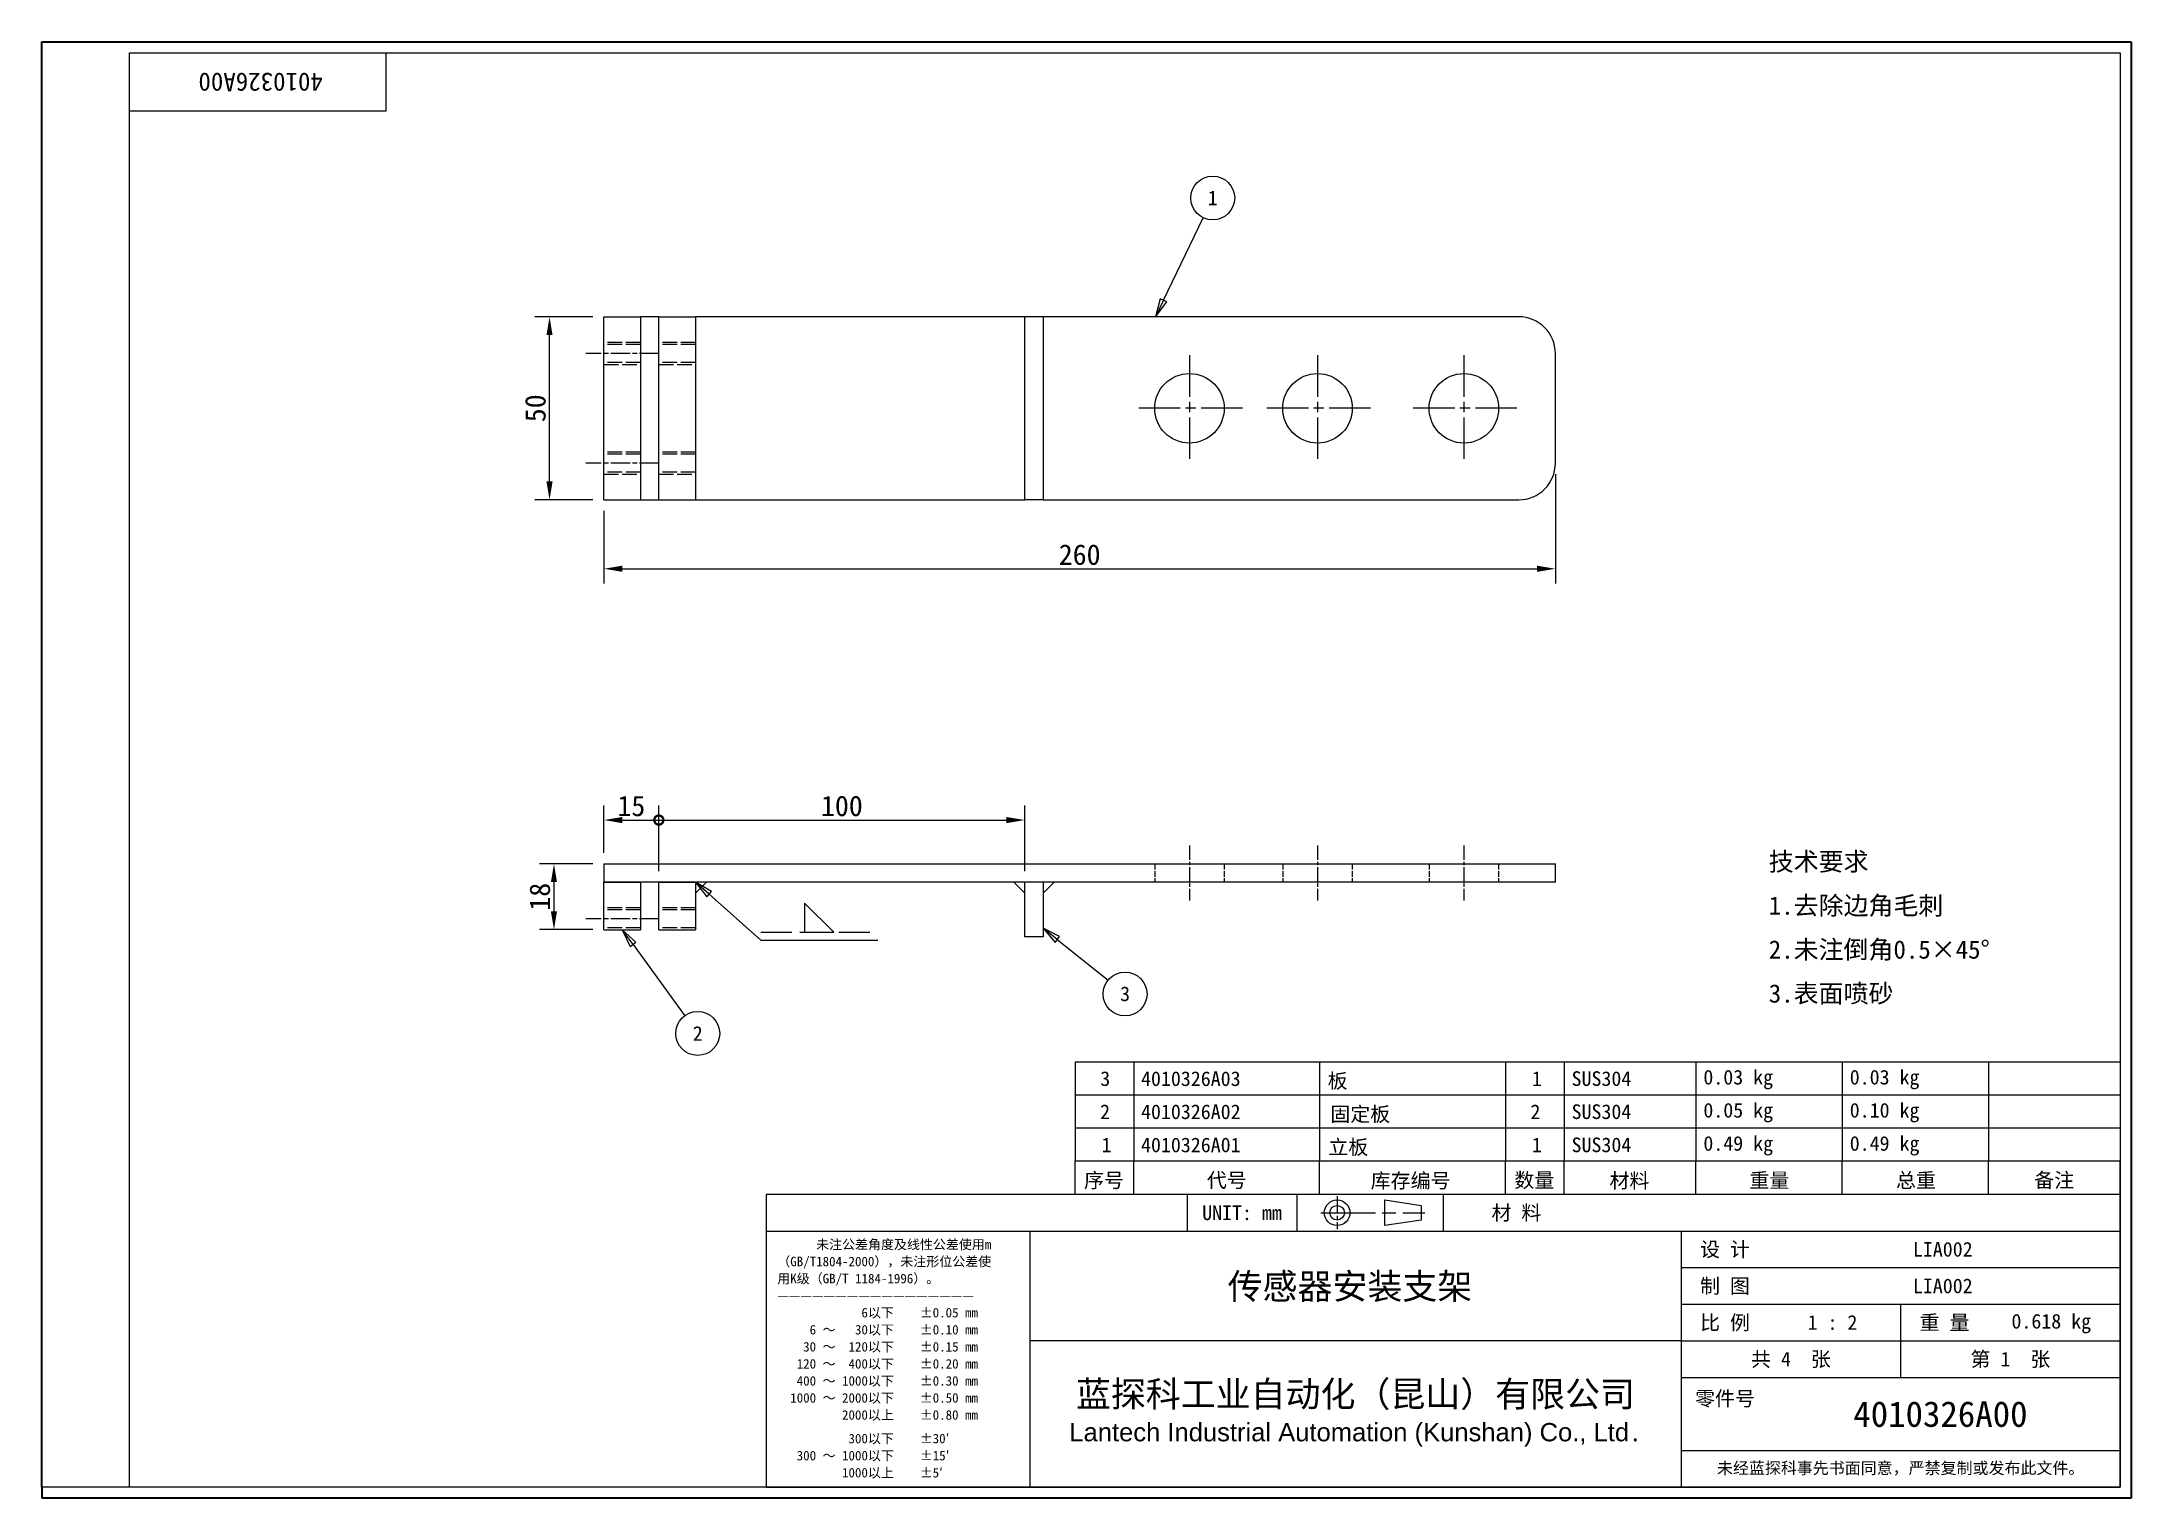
# Model space of a CAD drawing. Header units: millimetres. Extents: x 12 to 583, y 11 to 409.
import ezdxf
from ezdxf.enums import TextEntityAlignment as Align

# ---------------------------------------------------------------- set-up
doc = ezdxf.new("R2010")
doc.units = ezdxf.units.MM
doc.header["$LTSCALE"] = 2
doc.linetypes.add('CHAIN', pattern=[0.3543, 0.2362, -0.0295, 0.0591, -0.0295])
doc.linetypes.add('DASHED', pattern=[0.2067, 0.1654, -0.0413])
for name, color, linetype, lineweight in [('1', 7, 'Continuous', 18), ('可见 (ISO)', 7, 'Continuous', 25), ('图框 (ISO)', 7, 'Continuous', 35), ('标题 (ISO)', 7, 'Continuous', 25)]:
    doc.layers.add(name, color=color, linetype=linetype, lineweight=lineweight)
for name, color, linetype, lineweight, true_color in [('中心标记 (ISO)', 1, 'CHAIN', 18, 0xff0000), ('中心线 (ISO)', 1, 'CHAIN', 18, 0xff0000), ('尺寸 (ISO)', 7, 'Continuous', 18, 0x008000), ('符号 (ISO)', 7, 'Continuous', 18, 0x008000), ('隐藏 (ISO)', 5, 'DASHED', 18, 0x0000ff)]:
    doc.layers.add(name, color=color, linetype=linetype, lineweight=lineweight, true_color=true_color)
doc.styles.add('文本样式164', font='SimSun.ttf')
doc.styles.add('文本样式165', font='SimSun.ttf')
doc.styles.add('文本样式74', font='SimSun.ttf')
doc.styles.add('最新国标', font='simfang.ttf')
doc.styles.add('注释文本 (ISO)', font='simfang.ttf')
doc.dimstyles.new('默认 (GB)', dxfattribs={"dimscale": 2, "dimtxt": 2.8, "dimasz": 2.5, "dimexe": 2, "dimexo": 1.5, "dimgap": 0.5, "dimtad": 1, "dimtoh": 1, "dimdsep": 46, "dimtxsty": '最新国标', "dimcen": 0.09, "dimdle": 10, "dimclrd": 256, "dimclre": 256, "dimclrt": 256, "dimaunit": 1, "dimadec": 3, "dimazin": 2, "dimtfac": 0.535714, "dimtmove": 0, "dimatfit": 3, "dimfxl": 0, "dimtolj": 1, "dimtzin": 0, "dimlwd": -1, "dimlwe": -1, "dimarcsym": 0})

# ---------------------------------------------------------------- blocks, each defined once
blk = doc.blocks.new('图框 最新国标')
at = {"layer": '图框 (ISO)'}
for p, q in [((6, 7), (6, 204.5)), ((6, 204.5), (291.5, 204.5)), ((291.5, 204.5), (291.5, 5.5)), ((6, 7), (6, 5.5)), ((6, 7), (6, 5.5)), ((291.5, 5.5), (6, 5.5))]:
    blk.add_line(p, q, dxfattribs=at)
at = {"layer": '图框 (ISO)', "color": 7, "linetype": 'Continuous', "lineweight": 25}
for p, q in [((18, 203), (290, 203)), ((18, 7), (18, 203)), ((18, 203), (290, 203)), ((53, 203), (53, 195)), ((290, 203), (290, 7)), ((290, 203), (290, 7)), ((53, 195), (18, 195)), ((290, 7), (6, 7)), ((290, 7), (18, 7))]:
    blk.add_line(p, q, dxfattribs=at)
at = {"layer": '图框 (ISO)', "style": '文本样式74'}
blk.add_attdef('零件代号_001', (44.41, 200.25), '', height=2.5, rotation=180, dxfattribs=at)
blk = doc.blocks.new('标题栏 最新国标')
at = {"layer": '标题 (ISO)'}
for p, q in [((381.98, -183.84), (196.98, -183.84)), ((196.98, -183.84), (196.98, -223.84)), ((254.48, -183.84), (254.48, -188.84)), ((269.48, -183.84), (269.48, -188.84)), ((281.48, -188.09), (281.48, -184.59)), ((281.48, -184.59), (286.48, -185.34)), ((286.48, -185.34), (286.48, -187.34)), ((289.48, -183.84), (289.48, -188.84)), ((381.98, -223.84), (381.98, -183.84)), ((383.48, -183.84), (383.48, -225.34)), ((286.48, -187.34), (281.48, -188.09)), ((196.98, -188.84), (381.98, -188.84)), ((232.98, -188.84), (232.98, -223.84)), ((321.98, -188.84), (321.98, -223.84)), ((321.98, -193.84), (381.98, -193.84)), ((321.98, -198.84), (381.98, -198.84)), ((351.98, -198.84), (351.98, -208.84)), ((321.98, -203.84), (232.98, -203.84)), ((321.98, -203.84), (381.98, -203.84)), ((321.98, -208.84), (381.98, -208.84)), ((321.98, -218.84), (381.98, -218.84)), ((196.98, -223.84), (381.98, -223.84)), ((383.48, -225.34), (196.98, -225.34))]:
    blk.add_line(p, q, dxfattribs=at)
at = {"layer": '标题 (ISO)', "linetype": 'CHAIN', "ltscale": 5.000333}
blk.add_line((274.98, -184.09), (274.98, -188.59), dxfattribs=at)
at = {"layer": '标题 (ISO)', "linetype": 'CHAIN', "ltscale": 15.834605}
blk.add_line((272.73, -186.34), (286.98, -186.34), dxfattribs=at)
at = {"layer": '标题 (ISO)'}
for radius in [1.75, 1]:
    blk.add_circle((274.98, -186.34), radius, dxfattribs=at)
at = {"layer": '1', "style": '文本样式164'}
for s, p in [('UNIT: mm', (261.98, -186.34)), ('材 料', (299.48, -186.34)), ('设 计', (327.98, -191.34)), ('制 图', (327.98, -196.34)), ('比 例', (327.98, -201.34)), ('重 量', (357.98, -201.34)), ('共 4  张', (336.98, -206.34)), ('第 1  张', (366.98, -206.34))]:
    blk.add_text(s, height=2, dxfattribs=at).set_placement(p, align=Align.MIDDLE_CENTER)
at = {"layer": '标题 (ISO)', "char_height": 2, "style": '注释文本 (ISO)'}
for s, insert, attachment_point, line_spacing_factor in [('{\\fSimSun|b0|i0|c134|p2;\\H0.65x;      未注公差角度及线性公差使用m\\P（GB/T1804-2000），未注形位公差使\\P用K级（GB/T 1184-1996）。\\P—————————————————\\P             6以下    ±0.05 mm\\P     6 ～   30以下    ±0.10 mm\\P    30 ～  120以下    ±0.15 mm\\P   120 ～  400以下    ±0.20 mm\\P   400 ～ 1000以下    ±0.30 mm\\P  1000 ～ 2000以下    ±0.50 mm\\P          2000以上    ±0.80 mm\\P\\H0.38462x;\\P\\H2.6x;           300以下    ±30′\\P   300 ～ 1000以下    ±15′\\P          1000以上    ±5′}', (198.48, -206.34), 4, 1.075116), ('{\\fMicrosoft YaHei|b0|i0|c134|p34;\\H1.75x;蓝探科工业自动化（昆山）有限公司\\P\\fArial|b0|i0|c0|p34;\\H0.71429x;Lantech Industrial Automation (Kunshan) Co., Ltd\\fFangSong|b0|i0|c134|p49;.\\H1.15195x; }', (277.48, -213.84), 5, 0.978695)]:
    blk.add_mtext(s, dxfattribs=dict(at, insert=insert, attachment_point=attachment_point, line_spacing_factor=line_spacing_factor))
at = {"layer": '标题 (ISO)', "attachment_point": 5, "style": '注释文本 (ISO)'}
for s, insert, char_height in [('\\fFangSong|b0|i0;零件号', (327.98, -211.84), 2), ('\\fSimSun|b0|i0;{\\H1.6000;未经蓝探科事先书面同意，严禁复制或发布此文件。}', (351.98, -221.34), 1.6)]:
    blk.add_mtext(s, dxfattribs=dict(at, insert=insert, char_height=char_height))
at = {"layer": '标题 (ISO)', "style": '注释文本 (ISO)'}
blk.add_attdef('材料', text='', height=2, dxfattribs=at).set_placement((324.48, -186.34), align=Align.MIDDLE_CENTER)
at = {"layer": '标题 (ISO)'}
for tag, p, height, style in [('设计人_001', (353.65, -192.33), 2, '注释文本 (ISO)'), ('库存编号_001', (260.02, -198.14), 3.5, '文本样式165'), ('设计人_001', (353.65, -197.33), 2, '注释文本 (ISO)'), ('视图比例_001', (339.26, -202.33), 2, '注释文本 (ISO)'), ('质量\\P3;_001', (367.12, -202.16), 2, '注释文本 (ISO)'), ('零件代号_001', (345.51, -215.59), 3.5, '文本样式165')]:
    blk.add_attdef(tag, p, '', height=height, dxfattribs=dict(at, style=style))
blk = doc.blocks.new('*D5')
at = {"layer": 'Defpoints', "color": 0, "transparency": 16777216}
for p in [(425.63, 293.85), (165.63, 283.85), (425.63, 264.99)]:
    blk.add_point(p, dxfattribs=at)
at = {"layer": '尺寸 (ISO)', "color": 116, "true_color": 0x00803f, "transparency": 16777216}
for p, q in [((425.63, 290.85), (425.63, 260.99)), ((165.63, 280.85), (165.63, 260.99)), ((170.63, 264.99), (420.63, 264.99))]:
    blk.add_line(p, q, dxfattribs=at)
for points in [[(170.63, 265.83), (170.63, 264.16), (165.63, 264.99)], [(420.63, 265.83), (420.63, 264.16), (425.63, 264.99)]]:
    blk.add_solid(points, dxfattribs=at)
at = {"layer": '尺寸 (ISO)', "transparency": 16777216, "insert": (295.63, 268.82), "char_height": 5.6, "attachment_point": 5, "style": '最新国标'}
blk.add_mtext('\\A1;260', dxfattribs=at)
blk = doc.blocks.new('*D6')
at = {"layer": 'Defpoints', "color": 0, "transparency": 16777216}
for p in [(150.76, 333.85), (165.63, 333.85), (165.63, 283.85)]:
    blk.add_point(p, dxfattribs=at)
at = {"layer": '尺寸 (ISO)', "color": 116, "true_color": 0x00803f, "transparency": 16777216}
for p, q in [((162.63, 333.85), (146.76, 333.85)), ((150.76, 288.85), (150.76, 328.85)), ((162.63, 283.85), (146.76, 283.85))]:
    blk.add_line(p, q, dxfattribs=at)
for points in [[(149.92, 328.85), (151.59, 328.85), (150.76, 333.85)], [(149.92, 288.85), (151.59, 288.85), (150.76, 283.85)]]:
    blk.add_solid(points, dxfattribs=at)
at = {"layer": '尺寸 (ISO)', "transparency": 16777216, "insert": (146.92, 308.85), "char_height": 5.6, "attachment_point": 5, "rotation": 90, "style": '最新国标'}
blk.add_mtext('\\A1;50', dxfattribs=at)
blk = doc.blocks.new('_DotSmall')
at = {"color": 0, "linetype": 'ByBlock', "const_width": 0.5}
blk.add_lwpolyline([(-0.0625, 0, 1), (0.0625, 0, 1)], format="xyb", close=True, dxfattribs=at)
blk = doc.blocks.new('*D7')
at = {"layer": 'Defpoints', "color": 0, "transparency": 16777216}
for p in [(180.63, 196.32), (165.63, 184.37), (180.63, 179.37)]:
    blk.add_point(p, dxfattribs=at)
at = {"layer": '尺寸 (ISO)', "color": 116, "true_color": 0x00803f, "transparency": 16777216}
for p, q in [((165.63, 187.37), (165.63, 200.32)), ((180.63, 182.37), (180.63, 200.32)), ((170.63, 196.32), (180.63, 196.32))]:
    blk.add_line(p, q, dxfattribs=at)
blk.add_solid([(170.63, 197.15), (170.63, 195.48), (165.63, 196.32)], dxfattribs=at)
at = {"layer": '尺寸 (ISO)', "color": 116, "true_color": 0x00803f, "transparency": 16777216, "xscale": 5, "yscale": 5, "zscale": 5}
blk.add_blockref('_DotSmall', (180.63, 196.32), dxfattribs=at)
at = {"layer": '尺寸 (ISO)', "transparency": 16777216, "insert": (173.11, 200.15), "char_height": 5.6, "attachment_point": 5, "style": '最新国标'}
blk.add_mtext('\\A1;15', dxfattribs=at)
blk = doc.blocks.new('*D9')
at = {"layer": 'Defpoints', "color": 0, "transparency": 16777216}
for p in [(280.63, 196.32), (180.63, 179.37), (280.63, 179.37)]:
    blk.add_point(p, dxfattribs=at)
at = {"layer": '尺寸 (ISO)', "color": 116, "true_color": 0x00803f, "transparency": 16777216}
for p, q in [((180.63, 182.37), (180.63, 200.32)), ((280.63, 182.37), (280.63, 200.32)), ((180.63, 196.32), (275.63, 196.32))]:
    blk.add_line(p, q, dxfattribs=at)
blk.add_solid([(275.63, 197.15), (275.63, 195.48), (280.63, 196.32)], dxfattribs=at)
at = {"layer": '尺寸 (ISO)', "color": 116, "true_color": 0x00803f, "transparency": 16777216, "xscale": 5, "yscale": 5, "zscale": 5, "rotation": 180}
blk.add_blockref('_DotSmall', (180.63, 196.32), dxfattribs=at)
at = {"layer": '尺寸 (ISO)', "transparency": 16777216, "insert": (230.65, 200.15), "char_height": 5.6, "attachment_point": 5, "style": '最新国标'}
blk.add_mtext('\\A1;100', dxfattribs=at)
blk = doc.blocks.new('*D10')
at = {"layer": 'Defpoints', "color": 0, "transparency": 16777216}
for p in [(165.63, 184.37), (151.97, 166.37), (165.63, 166.37)]:
    blk.add_point(p, dxfattribs=at)
at = {"layer": '尺寸 (ISO)', "color": 116, "true_color": 0x00803f, "transparency": 16777216}
for p, q in [((162.63, 184.37), (147.97, 184.37)), ((151.97, 179.37), (151.97, 171.37)), ((162.63, 166.37), (147.97, 166.37))]:
    blk.add_line(p, q, dxfattribs=at)
for points in [[(151.13, 179.37), (152.8, 179.37), (151.97, 184.37)], [(151.13, 171.37), (152.8, 171.37), (151.97, 166.37)]]:
    blk.add_solid(points, dxfattribs=at)
at = {"layer": '尺寸 (ISO)', "transparency": 16777216, "insert": (148.13, 175.37), "char_height": 5.6, "attachment_point": 5, "rotation": 90, "style": '最新国标'}
blk.add_mtext('\\A1;18', dxfattribs=at)
blk = doc.blocks.new('末端处理方式1')
at = {"layer": '符号 (ISO)'}
for p, q in [((140.32, 89.68), (138.82, 89.68)), ((138.82, 89.68), (140.32, 88.18)), ((140.32, 88.18), (140.32, 89.68))]:
    blk.add_line(p, q, dxfattribs=at)
at = {"layer": '符号 (ISO)', "flags": 128}
blk.add_lwpolyline([(140.32, 88.18), (140.32, 89.68), (138.82, 89.68), (140.32, 88.18)], dxfattribs=at)
at = {"layer": '符号 (ISO)'}
blk.add_solid([(140.32, 88.18), (140.32, 89.68), (138.82, 89.68), (140.32, 88.18)], dxfattribs=at)
blk = doc.blocks.new('末端处理方式2')
at = {"layer": '符号 (ISO)'}
for p, q in [((142.82, 89.68), (142.82, 88.18)), ((142.82, 88.18), (144.32, 89.68)), ((144.32, 89.68), (142.82, 89.68))]:
    blk.add_line(p, q, dxfattribs=at)
at = {"layer": '符号 (ISO)', "flags": 128}
blk.add_lwpolyline([(144.32, 89.68), (142.82, 89.68), (142.82, 88.18), (144.32, 89.68)], dxfattribs=at)
at = {"layer": '符号 (ISO)'}
blk.add_solid([(144.32, 89.68), (142.82, 89.68), (142.82, 88.18), (144.32, 89.68)], dxfattribs=at)
blk = doc.blocks.new('末端处理方式3')
at = {"layer": '符号 (ISO)'}
for p, q in [((95.32, 89.68), (95.32, 88.18)), ((95.32, 88.18), (96.82, 89.68)), ((96.82, 89.68), (95.32, 89.68))]:
    blk.add_line(p, q, dxfattribs=at)
at = {"layer": '符号 (ISO)', "flags": 128}
blk.add_lwpolyline([(96.82, 89.68), (95.32, 89.68), (95.32, 88.18), (96.82, 89.68)], dxfattribs=at)
at = {"layer": '符号 (ISO)'}
blk.add_solid([(96.82, 89.68), (95.32, 89.68), (95.32, 88.18), (96.82, 89.68)], dxfattribs=at)
blk = doc.blocks.new('焊接符号标识符1')
at = {"layer": '符号 (ISO)'}
for p, q in [((97.19, 88.02), (95.32, 89.68)), ((97.52, 88.4), (95.32, 89.68)), ((95.32, 89.68), (96.85, 87.65)), ((96.85, 87.65), (97.52, 88.4)), ((97.19, 88.02), (104.23, 81.77)), ((114.23, 82.82), (110.23, 86.82)), ((110.23, 86.82), (110.23, 82.82)), ((110.23, 82.82), (114.23, 82.82)), ((104.23, 81.77), (120.23, 81.77))]:
    blk.add_line(p, q, dxfattribs=at)
at = {"layer": '符号 (ISO)', "linetype": 'DASHED', "ltscale": 12.901145}
blk.add_line((104.23, 82.82), (120.23, 82.82), dxfattribs=at)
at = {"layer": '符号 (ISO)', "flags": 128}
blk.add_lwpolyline([(97.52, 88.4), (95.32, 89.68), (96.85, 87.65), (97.52, 88.4)], dxfattribs=at)
at = {"layer": '符号 (ISO)'}
blk.add_solid([(97.52, 88.4), (95.32, 89.68), (96.85, 87.65), (97.52, 88.4)], dxfattribs=at)
blk = doc.blocks.new('明细栏')
at = {"layer": '符号 (ISO)'}
for p, q in [((290, 65.1), (147.2, 65.1)), ((147.2, 65.1), (147.2, 51.53)), ((155.2, 65.1), (155.2, 51.53)), ((180.6, 65.1), (180.6, 51.53)), ((206, 65.1), (206, 51.53)), ((214, 65.1), (214, 51.53)), ((232, 65.1), (232, 51.53)), ((252, 65.1), (252, 51.53)), ((272, 65.1), (272, 51.53)), ((290, 65.1), (290, 51.53)), ((290, 60.58), (147.2, 60.58)), ((290, 56.05), (147.2, 56.05)), ((290, 51.53), (147.2, 51.53)), ((147.2, 47), (147.2, 51.53)), ((155.2, 47), (155.2, 51.53)), ((180.6, 47), (180.6, 51.53)), ((206, 47), (206, 51.53)), ((214, 47), (214, 51.53)), ((232, 47), (232, 51.53)), ((252, 47), (252, 51.53)), ((272, 47), (272, 51.53)), ((290, 47), (290, 51.53)), ((290, 47), (147.2, 47))]:
    blk.add_line(p, q, dxfattribs=at)
at = {"layer": '符号 (ISO)', "char_height": 2, "attachment_point": 7, "style": '注释文本 (ISO)'}
for s, insert in [('3', (150.63, 61.8)), ('4010326A03', (156.2, 61.79)), ('板', (181.7, 61.3)), ('1', (209.61, 61.82)), ('SUS304', (215.03, 61.8)), ('0.03 kg', (233.04, 61.37)), ('0.03 kg', (253.04, 61.37)), ('2', (150.61, 57.3)), ('4010326A02', (156.2, 57.27)), ('固定板', (182.06, 56.75)), ('2', (209.41, 57.3)), ('SUS304', (215.03, 57.28)), ('0.05 kg', (233.04, 56.85)), ('0.10 kg', (253.04, 56.85)), ('1', (150.81, 52.77)), ('4010326A01', (156.2, 52.74)), ('立板', (181.79, 52.25)), ('1', (209.61, 52.77)), ('SUS304', (215.03, 52.75)), ('0.49 kg', (233.04, 52.32)), ('0.49 kg', (253.04, 52.32)), ('序号', (148.42, 47.71)), ('代号', (165.19, 47.73)), ('库存编号', (187.58, 47.66)), ('数量', (207.21, 47.72)), ('材料', (220.21, 47.68)), ('重量', (239.33, 47.78)), ('总重', (259.36, 47.75)), ('备注', (278.25, 47.74))]:
    blk.add_mtext(s, dxfattribs=dict(at, insert=insert))
blk = doc.blocks.new('引出序号1')
at = {"layer": '符号 (ISO)'}
for p, q in [((159.26, 169.18), (164.7, 180.46)), ((158.81, 169.39), (158.17, 166.92)), ((159.26, 169.18), (158.17, 166.92)), ((158.17, 166.92), (159.71, 168.96)), ((159.71, 168.96), (158.81, 169.39))]:
    blk.add_line(p, q, dxfattribs=at)
at = {"layer": '符号 (ISO)', "flags": 128}
blk.add_lwpolyline([(158.81, 169.39), (158.17, 166.92), (159.71, 168.96), (158.81, 169.39)], dxfattribs=at)
at = {"layer": '符号 (ISO)'}
blk.add_circle((166, 183.16), 3, dxfattribs=at)
blk.add_solid([(158.81, 169.39), (158.17, 166.92), (159.71, 168.96), (158.81, 169.39)], dxfattribs=at)
at = {"layer": '符号 (ISO)', "insert": (166, 183.16), "char_height": 2, "attachment_point": 5, "style": '注释文本 (ISO)'}
blk.add_mtext('1', dxfattribs=at)
blk = doc.blocks.new('引出序号2')
at = {"layer": '符号 (ISO)'}
for p, q in [((144.76, 81.84), (142.82, 83.4)), ((145.08, 82.23), (142.82, 83.4)), ((142.82, 83.4), (144.45, 81.45)), ((144.45, 81.45), (145.08, 82.23)), ((144.76, 81.84), (151.69, 76.27))]:
    blk.add_line(p, q, dxfattribs=at)
at = {"layer": '符号 (ISO)', "flags": 128}
blk.add_lwpolyline([(145.08, 82.23), (142.82, 83.4), (144.45, 81.45), (145.08, 82.23)], dxfattribs=at)
at = {"layer": '符号 (ISO)'}
blk.add_circle((154.02, 74.39), 3, dxfattribs=at)
blk.add_solid([(145.08, 82.23), (142.82, 83.4), (144.45, 81.45), (145.08, 82.23)], dxfattribs=at)
at = {"layer": '符号 (ISO)', "insert": (154.02, 74.4), "char_height": 2, "attachment_point": 5, "style": '注释文本 (ISO)'}
blk.add_mtext('3', dxfattribs=at)
blk = doc.blocks.new('引出序号3')
at = {"layer": '符号 (ISO)'}
for p, q in [((86.79, 81.16), (85.32, 83.18)), ((87.19, 81.46), (85.32, 83.18)), ((85.32, 83.18), (86.38, 80.87)), ((86.38, 80.87), (87.19, 81.46)), ((86.79, 81.16), (93.88, 71.42))]:
    blk.add_line(p, q, dxfattribs=at)
at = {"layer": '符号 (ISO)', "flags": 128}
blk.add_lwpolyline([(87.19, 81.46), (85.32, 83.18), (86.38, 80.87), (87.19, 81.46)], dxfattribs=at)
at = {"layer": '符号 (ISO)'}
blk.add_circle((95.63, 69), 3, dxfattribs=at)
blk.add_solid([(87.19, 81.46), (85.32, 83.18), (86.38, 80.87), (87.19, 81.46)], dxfattribs=at)
at = {"layer": '符号 (ISO)', "insert": (95.63, 69), "char_height": 2, "attachment_point": 5, "style": '注释文本 (ISO)'}
blk.add_mtext('2', dxfattribs=at)

msp = doc.modelspace()

# ---------------------------------------------------------------- linework, layer by layer
at = {"layer": '中心标记 (ISO)', "ltscale": 23.990969}
for p, q in [((325.633, 323.349), (325.633, 294.349)), ((360.633, 323.349), (360.633, 294.349)), ((400.633, 323.349), (400.633, 294.349)), ((340.133, 308.849), (311.133, 308.849)), ((375.133, 308.849), (346.133, 308.849)), ((415.133, 308.849), (386.133, 308.849))]:
    msp.add_line(p, q, dxfattribs=at)
at = {"layer": '中心线 (ISO)', "ltscale": 11.111974}
for p, q in [((180.633, 323.849), (160.633, 323.849)), ((180.633, 293.849), (160.633, 293.849)), ((180.633, 169.367), (160.633, 169.367))]:
    msp.add_line(p, q, dxfattribs=at)
at = {"layer": '中心线 (ISO)', "ltscale": 8.333956}
for p, q in [((325.633, 189.367), (325.633, 174.367)), ((360.633, 189.367), (360.633, 174.367)), ((400.633, 189.367), (400.633, 174.367))]:
    msp.add_line(p, q, dxfattribs=at)
at = {"layer": '可见 (ISO)'}
for p, q in [((165.633, 283.849), (165.633, 333.849)), ((165.633, 333.849), (175.633, 333.849)), ((180.633, 333.849), (175.633, 333.849)), ((175.633, 333.849), (175.633, 283.849)), ((180.633, 283.849), (180.633, 333.849)), ((180.633, 333.849), (190.633, 333.849)), ((280.633, 333.849), (190.633, 333.849)), ((190.633, 333.849), (190.633, 283.849)), ((285.633, 333.849), (280.633, 333.849)), ((280.633, 283.849), (280.633, 333.849)), ((415.633, 333.849), (285.633, 333.849)), ((285.633, 333.849), (285.633, 283.849)), ((425.633, 293.849), (425.633, 323.849)), ((165.633, 283.849), (175.633, 283.849)), ((175.633, 283.849), (180.633, 283.849)), ((180.633, 283.849), (190.633, 283.849)), ((190.633, 283.849), (280.633, 283.849)), ((285.633, 283.849), (280.633, 283.849)), ((285.633, 283.849), (415.633, 283.849)), ((165.633, 184.367), (165.633, 179.367)), ((165.633, 184.367), (415.633, 184.367)), ((415.633, 184.367), (425.633, 184.367)), ((425.633, 179.367), (425.633, 184.367)), ((415.633, 179.367), (165.633, 179.367)), ((165.633, 166.367), (165.633, 179.367)), ((165.633, 179.367), (175.633, 179.367)), ((175.633, 179.367), (175.633, 166.367)), ((180.633, 166.367), (180.633, 179.367)), ((180.633, 179.367), (190.633, 179.367)), ((190.633, 179.367), (190.633, 166.367)), ((285.633, 179.367), (280.633, 179.367)), ((280.633, 164.367), (280.633, 179.367)), ((285.633, 179.367), (285.633, 164.367)), ((425.633, 179.367), (415.633, 179.367)), ((165.633, 166.367), (175.633, 166.367)), ((180.633, 166.367), (190.633, 166.367)), ((285.633, 164.367), (280.633, 164.367))]:
    msp.add_line(p, q, dxfattribs=at)
for centre in [(325.633, 308.849), (360.633, 308.849), (400.633, 308.849)]:
    msp.add_circle(centre, 9.5, dxfattribs=at)
for centre, start, end in [((415.633, 323.849), 0, 90), ((415.633, 293.849), 270, 0)]:
    msp.add_arc(centre, 10, start, end, dxfattribs=at)
at = {"layer": '隐藏 (ISO)', "ltscale": 12.094824}
for p, q in [((175.633, 326.849), (165.633, 326.849)), ((175.633, 326.307), (165.633, 326.307)), ((190.633, 326.849), (180.633, 326.849)), ((190.633, 326.307), (180.633, 326.307)), ((175.633, 321.39), (165.633, 321.39)), ((165.633, 320.849), (175.633, 320.849)), ((190.633, 321.39), (180.633, 321.39)), ((180.633, 320.849), (190.633, 320.849)), ((175.633, 296.849), (165.633, 296.849)), ((175.633, 296.307), (165.633, 296.307)), ((175.633, 291.39), (165.633, 291.39)), ((190.633, 296.849), (180.633, 296.849)), ((190.633, 296.307), (180.633, 296.307)), ((190.633, 291.39), (180.633, 291.39)), ((165.633, 290.849), (175.633, 290.849)), ((180.633, 290.849), (190.633, 290.849)), ((175.633, 172.367), (165.633, 172.367)), ((175.633, 171.826), (165.633, 171.826)), ((190.633, 172.367), (180.633, 172.367)), ((190.633, 171.826), (180.633, 171.826)), ((175.633, 166.909), (165.633, 166.909)), ((190.633, 166.909), (180.633, 166.909))]:
    msp.add_line(p, q, dxfattribs=at)
at = {"layer": '隐藏 (ISO)', "ltscale": 4.761642}
for p, q in [((316.133, 184.367), (316.133, 179.367)), ((335.133, 184.367), (335.133, 179.367)), ((351.133, 184.367), (351.133, 179.367)), ((370.133, 184.367), (370.133, 179.367)), ((391.133, 184.367), (391.133, 179.367)), ((410.133, 184.367), (410.133, 179.367))]:
    msp.add_line(p, q, dxfattribs=at)

# ---------------------------------------------------------------- block references
at = {"xscale": 2, "yscale": 2, "zscale": 2}
msp.add_blockref('图框 最新国标', (0, 0), dxfattribs=at).add_auto_attribs({'零件代号_001': '4010326A00'})
ref = msp.add_blockref('标题栏 最新国标', (-183.965, 461.689), dxfattribs=dict(xscale=2, yscale=2, zscale=2))
ref.add_attrib('零件代号_001', '4010326A00', (507.05, 30.5), dxfattribs={"layer": '标题 (ISO)', "height": 7, "style": '文本样式165'})
ref.add_attrib('库存编号_001', '传感器安装支架', (336.078, 65.402), dxfattribs={"layer": '标题 (ISO)', "height": 7, "style": '文本样式165'})
ref.add_attrib('质量\\P3;_001', '0.618 kg', (550.274, 57.366), dxfattribs={"layer": '标题 (ISO)', "height": 4, "style": '注释文本 (ISO)'})
ref.add_attrib('视图比例_001', '1 : 2', (494.56, 57.034), dxfattribs={"layer": '标题 (ISO)', "height": 4, "style": '注释文本 (ISO)'})
ref.add_attrib('设计人_001', 'LIA002', (523.337, 77.023), dxfattribs={"layer": '标题 (ISO)', "height": 4, "style": '注释文本 (ISO)'})
ref.add_attrib('设计人_001', 'LIA002', (523.337, 67.023), dxfattribs={"layer": '标题 (ISO)', "height": 4, "style": '注释文本 (ISO)'})
at = {"layer": '符号 (ISO)', "xscale": 2, "yscale": 2, "zscale": 2}
for name in ['引出序号1', '末端处理方式3', '焊接符号标识符1', '末端处理方式1', '末端处理方式2', '引出序号3', '引出序号2', '明细栏']:
    msp.add_blockref(name, (0, 0), dxfattribs=at)

# ---------------------------------------------------------------- texts
at = {"layer": '符号 (ISO)', "insert": (483.941, 166.681), "char_height": 5, "width": 71.11111, "attachment_point": 4, "line_spacing_factor": 1.441304, "style": '注释文本 (ISO)'}
msp.add_mtext('\\fFangSong|b0|i0;{\\H5.0000;技术要求\\P}\\fFangSong|b0|i0;{\\H5.0000;1.去除边角毛刺\\P}\\fFangSong|b0|i0;{\\H5.0000;2.未注倒角0.5×45°\\P}\\fFangSong|b0|i0;{\\H5.0000;3.表面喷砂}', dxfattribs=at)

# ---------------------------------------------------------------- dimensions: what is measured, and where the dimension line sits
at = {"layer": '尺寸 (ISO)', "color": 116, "true_color": 0x00803f}
for base, p1, p2, angle, override, picture, middle in [((150.756, 333.849), (165.633, 283.849), (165.633, 333.849), 270, {"dimgap": 0.5, "dimtoh": 0, "dimdec": 2, "dimtol": 0, "dimlim": 0, "dimtp": 0, "dimtm": 0, "dimtdec": 2, "dimtofl": 0, "dimatfit": 1}, '*D6', (150.756, 308.849)), ((180.633, 196.316), (165.633, 184.367), (180.633, 179.367), 180, {"dimgap": 0.5, "dimtoh": 0, "dimdec": 2, "dimblk2": 'DotSmall', "dimsah": 1, "dimdle": 0, "dimtol": 0, "dimlim": 0, "dimtp": 0, "dimtm": 0, "dimtdec": 2, "dimtofl": 0, "dimatfit": 1}, '*D7', (173.113, 196.316)), ((280.633, 196.316), (180.633, 179.367), (280.633, 179.367), 180, {"dimgap": 0.5, "dimtoh": 0, "dimdec": 2, "dimblk1": 'DotSmall', "dimsah": 1, "dimdle": 0, "dimtol": 0, "dimlim": 0, "dimtp": 0, "dimtm": 0, "dimtdec": 2, "dimtofl": 0, "dimatfit": 1}, '*D9', (230.653, 196.316)), ((151.965, 166.367), (165.633, 184.367), (165.633, 166.367), 270, {"dimgap": 0.5, "dimtoh": 0, "dimdec": 2, "dimtol": 0, "dimlim": 0, "dimtp": 0, "dimtm": 0, "dimtdec": 2, "dimtofl": 0, "dimatfit": 1}, '*D10', (151.965, 175.367))]:
    dim = msp.add_linear_dim(base=base, p1=p1, p2=p2, angle=angle, dimstyle='默认 (GB)', override=override, dxfattribs=at)
    dim.commit()
    dim.dimension.update_dxf_attribs({"geometry": picture, "text_midpoint": middle, "dimtype": 160})
dim = msp.add_linear_dim(base=(425.633, 264.992), p1=(165.633, 283.849), p2=(425.633, 293.849), dimstyle='默认 (GB)', override={"dimgap": 0.5, "dimtoh": 0, "dimdec": 2, "dimtol": 0, "dimlim": 0, "dimtp": 0, "dimtm": 0, "dimtdec": 2, "dimtofl": 0, "dimatfit": 1}, dxfattribs=at)
dim.commit()
dim.dimension.update_dxf_attribs({"geometry": '*D5', "text_midpoint": (295.633, 264.992), "dimtype": 160})

doc.saveas('drawing.dxf')
